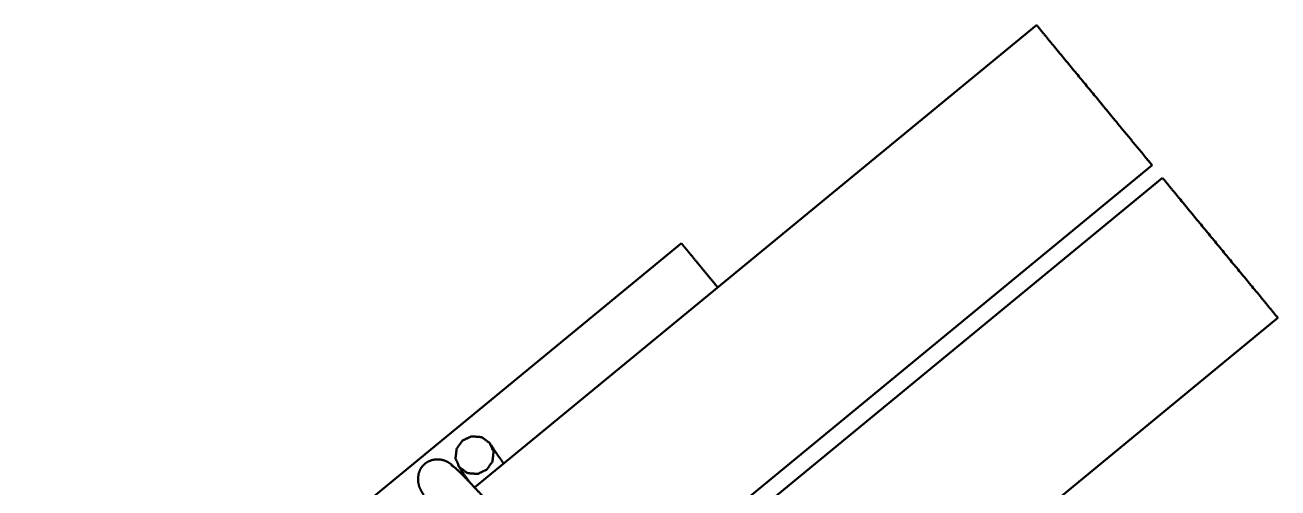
# Paper-space layout 'Layout1' of a CAD drawing. Header units: millimetres. Extents: x 102 to 294, y 28 to 266.
# Drawn here: x 166.82 to 186.13, y 94.93 to 102.07 of the extents above; entities that cross this region are included whole.
import ezdxf

# ---------------------------------------------------------------- set-up
doc = ezdxf.new("R2010")
doc.units = ezdxf.units.MM
doc.layers.add('170', color=7, linetype='Continuous', true_color=0xffffff)

psp = doc.layouts.get("Layout1")

# ---------------------------------------------------------------- linework, layer by layer
at = {"layer": '170', "color": 155, "linetype": 'Continuous', "lineweight": 50}
for p, q in [((182.406, 102.071), (173.747, 94.939)), ((175.614, 92.849), (184.186, 99.909)), ((184.345, 99.716), (175.779, 92.66)), ((176.933, 98.706), (149.581, 76.177)), ((177.647, 90.571), (186.125, 97.555))]:
    psp.add_line(p, q, dxfattribs=at)
for points, knots in [([(182.406, 102.071), (182.666, 101.754), (183.296, 100.99)], [0, 0, 0.292893, 1, 1]), ([(183.296, 100.99), (183.636, 100.577), (184.118, 99.992), (184.186, 99.909)], [0, 0, 0.382679, 0.923877, 1, 1]), ([(185.235, 98.635), (184.606, 99.399), (184.345, 99.716)], [0, 0, 0.707107, 1, 1]), ([(177.494, 98.025), (177.439, 98.092), (177.336, 98.216), (177.241, 98.331), (177.212, 98.367), (177.156, 98.435), (177.062, 98.549), (177.042, 98.574), (177.007, 98.616), (176.992, 98.635), (176.966, 98.665), (176.961, 98.672), (176.952, 98.683), (176.948, 98.688), (176.936, 98.702), (176.933, 98.706)], [0, 0, 0.097817, 0.280755, 0.449698, 0.502765, 0.601866, 0.769694, 0.805389, 0.868069, 0.894961, 0.939974, 0.949377, 0.965928, 0.973033, 0.993162, 1, 1]), ([(186.125, 97.555), (185.865, 97.871), (185.235, 98.635)], [0, 0, 0.292893, 1, 1]), ([(173.561, 95.664), (173.471, 95.539), (173.453, 95.387), (173.516, 95.249), (173.639, 95.161), (173.792, 95.149), (173.932, 95.213)], [0, 0, 0.168538, 0.335238, 0.499989, 0.664758, 0.831456, 1, 1]), ([(173.932, 95.213), (173.933, 95.213), (173.933, 95.213), (174.022, 95.339), (174.04, 95.491), (173.977, 95.629), (173.854, 95.717), (173.702, 95.728), (173.561, 95.665), (173.561, 95.665), (173.561, 95.664)], [0, 0, 0.000032, 0.000057, 0.168574, 0.335265, 0.500002, 0.664732, 0.831419, 0.999943, 0.999975, 1, 1]), ([(174.189, 95.318), (174.101, 95.444), (174.044, 95.528), (174.003, 95.593)], [0, 0, 0.463549, 0.7694, 1, 1]), ([(173.433, 95.252), (173.384, 95.3), (173.331, 95.335), (173.271, 95.36), (173.209, 95.373), (173.145, 95.373), (173.084, 95.361), (173.028, 95.338), (172.977, 95.304)], [0, 0, 0.133209, 0.259605, 0.386436, 0.51172, 0.636981, 0.758871, 0.87826, 1, 1]), ([(172.985, 95.311), (172.941, 95.266), (172.908, 95.214), (172.886, 95.154), (172.876, 95.089), (172.879, 95.021), (172.894, 94.954), (172.922, 94.89), (172.962, 94.827)], [0, 0, 0.117074, 0.232685, 0.351869, 0.475998, 0.601837, 0.731277, 0.861503, 1, 1]), ([(177.954, 90.268), (177.921, 90.294), (177.876, 90.335), (177.817, 90.393), (177.745, 90.467), (177.657, 90.559), (177.557, 90.666), (177.44, 90.793), (177.311, 90.935), (177.167, 91.095), (177.013, 91.267), (176.844, 91.456), (176.667, 91.655), (176.479, 91.868), (176.283, 92.089), (175.869, 92.559), (175.438, 93.049), (175.006, 93.539), (174.793, 93.78), (174.589, 94.009), (174.393, 94.23), (174.209, 94.435), (174.037, 94.626), (173.882, 94.796), (173.742, 94.946), (173.623, 95.072), (173.525, 95.171), (173.452, 95.24), (173.386, 95.283)], [0, 0, 0.00611, 0.015062, 0.027248, 0.042452, 0.061162, 0.082919, 0.108327, 0.136541, 0.168207, 0.202289, 0.239514, 0.278754, 0.320718, 0.364189, 0.456438, 0.552538, 0.648892, 0.696146, 0.741379, 0.784973, 0.825467, 0.863348, 0.897256, 0.927504, 0.952929, 0.973506, 0.988314, 1, 1]), ([(173.491, 95.284), (173.53, 95.222), (173.582, 95.145), (173.661, 95.032)], [0, 0, 0.240095, 0.545259, 1, 1])]:
    psp.add_open_spline(points, degree=1, knots=knots, dxfattribs=at)

doc.saveas('drawing.dxf')
